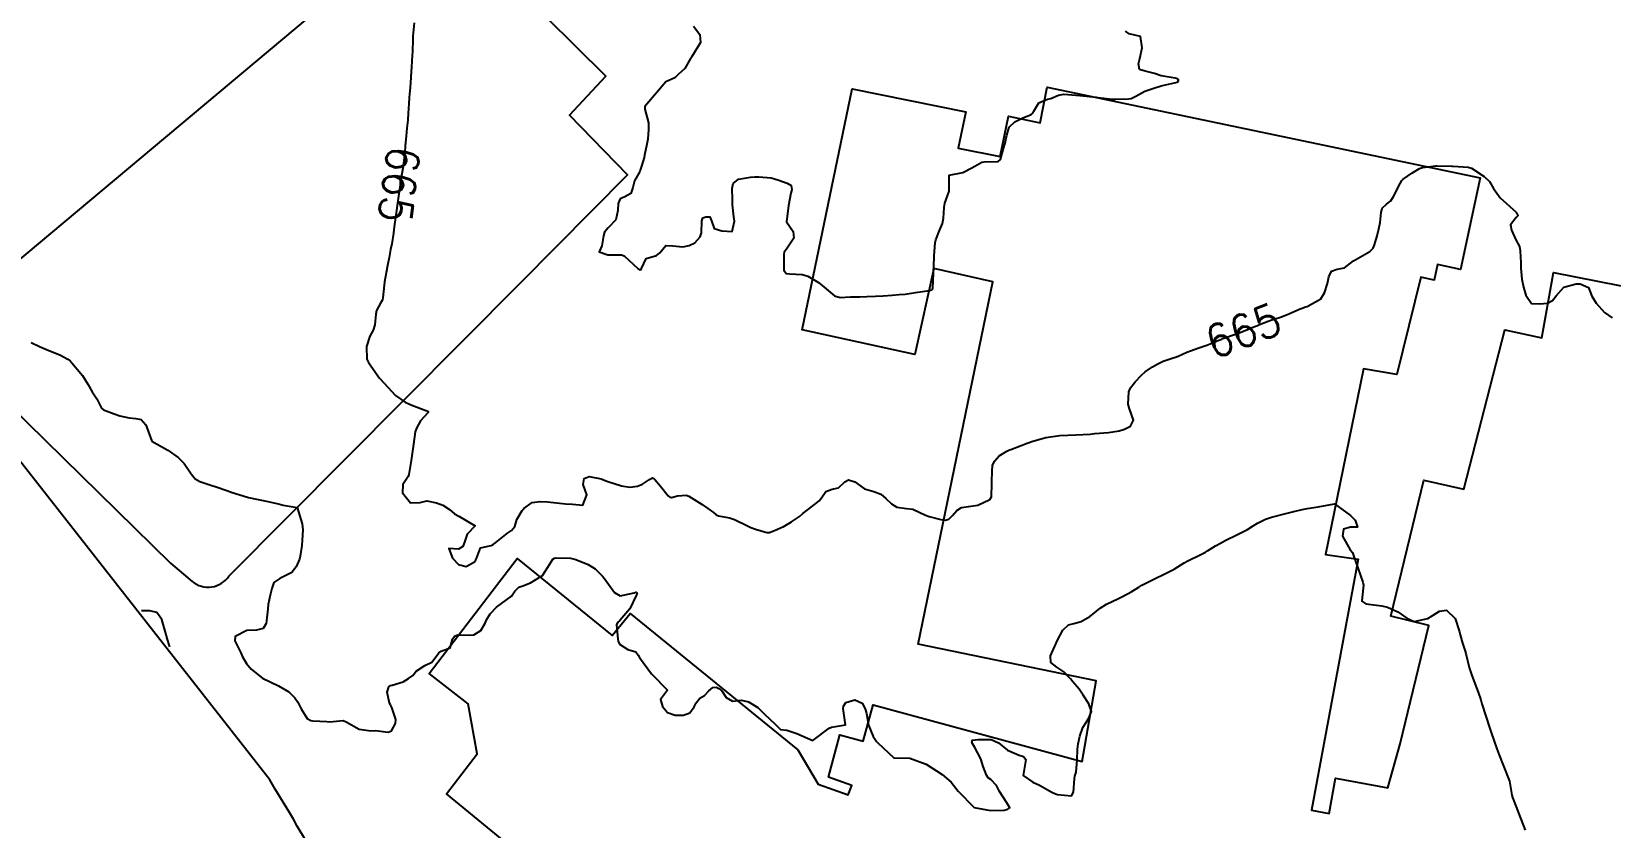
# Model space of a CAD drawing. Header units: metres. Extents: x 292545 to 299085, y 7450245 to 7463078.
# Drawn here: x 295996.8 to 296191.6, y 7457935.9 to 7458034.1 of the extents above; entities that cross this region are included whole.
import ezdxf
from ezdxf.enums import TextEntityAlignment as Align

# ---------------------------------------------------------------- set-up
doc = ezdxf.new("R2010")
doc.units = ezdxf.units.M
doc.linetypes.add('CONTINUO', pattern=[0])
for name, color, linetype in [('Area', 45, 'Continuous'), ('Cotas', 45, 'Continuous'), ('Curvas de Nivel 1m', 11, 'Continuous'), ('Curvas de Nivel 5m', 15, 'Continuous'), ('Edificações', 30, 'Continuous'), ('PLACA_KM', 45, 'Continuous')]:
    doc.layers.add(name, color=color, linetype=linetype)
doc.styles.add('Style-STANDARD', font='STANDARD.shx')

msp = doc.modelspace()

# ---------------------------------------------------------------- linework, layer by layer
at = {"layer": 'Area'}
msp.add_polyline3d([(296030.63, 7457934.28, 671.73), (296029.53, 7457936.05, 672.62), (296029.09, 7457936.9, 672.23), (296028.59, 7457937.74, 673.23), (296026.82, 7457940.62, 670.15), (296026.18, 7457941.77, 667.73), (295995.18, 7457981.33, 666.38)], dxfattribs=at)
at = {"layer": 'Curvas de Nivel 1m', "flags": 128}
for points, elevation in [([(296078.46, 7458034.78), (296079.22, 7458033.76), (296079.31, 7458032.76), (296078.19, 7458030.95), (296078.12, 7458030.86), (296078.07, 7458030.78), (296077.4, 7458029.56), (296076.58, 7458028.8), (296076.36, 7458028.6), (296076.16, 7458028.41), (296075.06, 7458027.91), (296074.14, 7458026.82), (296072.45, 7458024.85), (296072.43, 7458024.54), (296072.89, 7458022.84), (296072.9, 7458022.03), (296072.81, 7458020.84), (296072.71, 7458020.2), (296072.41, 7458018.85), (296072.35, 7458018.55), (296072.03, 7458017.51), (296071.88, 7458017), (296071.82, 7458016.85), (296071.19, 7458015.68), (296070.96, 7458014.86), (296070.72, 7458014.13), (296069.99, 7458013.72), (296069.41, 7458013.45), (296069.14, 7458012.88), (296069.12, 7458012.03), (296068.89, 7458010.89), (296067.94, 7458009.88), (296067.48, 7458009.36), (296067.34, 7458008.91), (296067.15, 7458007.67), (296066.81, 7458006.91), (296067.9, 7458006.57), (296069.57, 7458006.55), (296069.9, 7458006.45), (296071.59, 7458004.85), (296071.88, 7458004.72), (296071.98, 7458004.75), (296072.05, 7458004.85), (296072.63, 7458006.11), (296073.9, 7458006.47), (296074.32, 7458006.82), (296075.03, 7458007.69), (296075.92, 7458007.67), (296077.15, 7458007.55), (296077.92, 7458007.71), (296078.64, 7458008.05), (296079.28, 7458008.77), (296079.44, 7458009.27), (296079.49, 7458010.76), (296079.6, 7458011.12), (296079.96, 7458011.23), (296080.46, 7458011.26), (296080.68, 7458010.75), (296080.99, 7458009.79), (296081.94, 7458009.5), (296083.21, 7458009.45), (296083.53, 7458010.71), (296083.42, 7458011.25), (296083.25, 7458012.72), (296083.26, 7458013.44), (296083.22, 7458014.72), (296083.36, 7458015.36), (296084.01, 7458015.88), (296085.47, 7458016.14), (296086.02, 7458016.18), (296086.51, 7458016.19), (296088.02, 7458016.04), (296088.85, 7458015.81), (296090.01, 7458015.41), (296090.49, 7458015.12), (296090.59, 7458014.63), (296090.45, 7458014.18), (296090.18, 7458012.64), (296089.95, 7458010.64), (296090.74, 7458009.43), (296090.82, 7458008.63), (296089.91, 7458007.25), (296089.66, 7458006.89), (296089.62, 7458006.64), (296089.62, 7458004.91), (296089.62, 7458004.64), (296089.88, 7458004.23), (296090.3, 7458004.21), (296091.88, 7458004.14), (296092.57, 7458003.91), (296093.86, 7458003.15), (296094.56, 7458002.58), (296095.84, 7458001.5), (296096.57, 7458001.29), (296097.84, 7458001.35), (296098.99, 7458001.38), (296099.84, 7458001.41), (296100.91, 7458001.44), (296101.84, 7458001.5), (296102.96, 7458001.59), (296103.84, 7458001.65), (296104.59, 7458001.71), (296105.85, 7458001.9), (296107.58, 7458002.15), (296107.85, 7458002.23), (296107.96, 7458002.32), (296107.99, 7458002.42), (296108.06, 7458004.24), (296108.07, 7458004.42), (296108.14, 7458006.18), (296108.15, 7458006.42), (296108.29, 7458008.05), (296108.37, 7458008.42), (296108.81, 7458009.54), (296109.17, 7458010.41), (296109.29, 7458011.08), (296109.37, 7458012.41), (296109.48, 7458012.91), (296109.99, 7458014.4), (296110.02, 7458016.4), (296111.68, 7458016.73), (296112.03, 7458016.86), (296113.16, 7458017.49), (296114.04, 7458018), (296114.34, 7458018.05), (296116.04, 7458018.09), (296116.33, 7458018.33), (296116.71, 7458019.68), (296116.91, 7458020.32), (296117.11, 7458021.34), (296117.39, 7458022.31), (296118.1, 7458022.96), (296119, 7458023.4), (296120.11, 7458023.89), (296120.34, 7458024.05), (296120.46, 7458024.28), (296121.07, 7458025.33), (296122.14, 7458025.77), (296122.54, 7458025.85), (296123.49, 7458026.24), (296124.14, 7458026.38), (296126.14, 7458026.21), (296128.14, 7458026), (296128.34, 7458025.98), (296130.14, 7458025.78), (296130.52, 7458025.77), (296132.14, 7458025.81), (296132.44, 7458025.84), (296133.04, 7458026.13), (296134.15, 7458026.74), (296135.15, 7458027.1), (296136.16, 7458027.42), (296136.7, 7458027.54), (296138.16, 7458027.87), (296138.32, 7458028.07), (296138.3, 7458028.2), (296138.17, 7458028.29), (296137.89, 7458028.34), (296136.17, 7458028.66), (296135.34, 7458028.93), (296134.17, 7458029.23), (296133.49, 7458029.43), (296133.38, 7458030.12), (296133.54, 7458030.78), (296133.81, 7458032.12), (296133.6, 7458033.49), (296132.23, 7458033.84), (296131.76, 7458034.14)], 664), ([(295996.74, 7457995.74), (295997.77, 7457995.23), (295998.6, 7457994.89), (295999.75, 7457994.42), (296000.25, 7457994.2), (296001.24, 7457993.69), (296001.52, 7457993.46), (296001.74, 7457993.21), (296003.07, 7457991.67), (296003.71, 7457990.6), (296004.26, 7457989.65), (296004.81, 7457988.77), (296005.4, 7457987.64), (296005.67, 7457987.43), (296006.97, 7457986.92), (296007.66, 7457986.7), (296008.84, 7457986.42), (296009.66, 7457986.36), (296010.31, 7457986.24), (296010.86, 7457985.57), (296011.62, 7457983.56), (296013.61, 7457982.44), (296014.87, 7457981.53), (296015.59, 7457980.79), (296016.49, 7457979.51), (296016.97, 7457978.9), (296017.56, 7457978.57), (296018.9, 7457978.14), (296019.56, 7457977.91), (296020.89, 7457977.46), (296021.55, 7457977.23), (296022.9, 7457976.79), (296023.54, 7457976.62), (296024.54, 7457976.41), (296025.54, 7457976.2), (296027.06, 7457975.87), (296027.54, 7457975.74), (296027.83, 7457975.67), (296029.53, 7457975.35), (296030.18, 7457973.34), (296030.23, 7457972.6), (296030.17, 7457971.34), (296030.13, 7457970.69), (296029.94, 7457969.35), (296029.82, 7457968.98), (296029.44, 7457968.05), (296028.91, 7457967.36), (296027.43, 7457966.62), (296026.69, 7457966.12), (296026.42, 7457965.39), (296026.22, 7457964.57), (296025.99, 7457963.39), (296025.92, 7457962.85), (296025.78, 7457961.4), (296025.72, 7457961.04), (296025.35, 7457960.42), (296024.53, 7457960.23), (296023.35, 7457960.17), (296021.92, 7457959.44), (296021.85, 7457958.93), (296022.58, 7457957.43), (296022.82, 7457956.94), (296023.3, 7457956.12), (296023.88, 7457955.41), (296025.28, 7457954.32), (296027.26, 7457953.38), (296028.51, 7457952.61), (296029.25, 7457951.9), (296029.64, 7457951.35), (296030.04, 7457950.54), (296030.77, 7457949.33), (296031.22, 7457949.08), (296031.49, 7457949.05), (296033.22, 7457948.97), (296033.59, 7457948.93), (296035.22, 7457949.09), (296035.59, 7457948.91), (296037.2, 7457948.01), (296038.66, 7457947.79), (296039.2, 7457947.83), (296040.78, 7457947.63), (296041.2, 7457947.8), (296041.69, 7457948.73), (296041.72, 7457949.21), (296041.24, 7457950.7), (296041.06, 7457951.03), (296040.96, 7457951.21), (296040.64, 7457952.6), (296040.86, 7457953.22), (296041.07, 7457953.41), (296041.27, 7457953.46), (296042.61, 7457953.86), (296043.28, 7457954.25), (296043.81, 7457954.65), (296044.25, 7457955.18), (296045.3, 7457955.88), (296046.18, 7457956.28), (296046.83, 7457957.14), (296047.03, 7457957.43), (296047.32, 7457957.64), (296048.41, 7457958.04), (296048.71, 7457959.13), (296048.97, 7457959.49), (296049.34, 7457959.65), (296050.83, 7457959.61), (296051.34, 7457959.66), (296052.23, 7457960.2), (296052.76, 7457961.08), (296052.92, 7457961.52), (296053.37, 7457962.25), (296054.14, 7457963.06), (296055.39, 7457963.97), (296055.99, 7457964.44), (296056.42, 7457965.03), (296056.92, 7457965.52), (296057.41, 7457965.72), (296058.35, 7457966.08), (296059.43, 7457966.75), (296059.59, 7457966.84), (296059.82, 7457966.99), (296060.47, 7457968.02), (296061.11, 7457968.98), (296061.31, 7457969.12), (296061.46, 7457969.15), (296063.28, 7457969.13), (296063.46, 7457969.09), (296063.93, 7457968.95), (296065.45, 7457968.34), (296066.32, 7457967.79), (296067.22, 7457966.9), (296067.43, 7457966.63), (296068.71, 7457964.89), (296069.4, 7457964.48), (296071.15, 7457964.85), (296071.32, 7457964.94), (296071.4, 7457964.92), (296071.47, 7457964.85), (296071.49, 7457964.76), (296071.4, 7457964.51), (296070.61, 7457962.86), (296069.37, 7457961.42), (296069.08, 7457961.17), (296068.96, 7457960.88), (296069.11, 7457959.11), (296069.15, 7457958.88), (296069.33, 7457958.5), (296070.35, 7457957.84), (296071.32, 7457957.56), (296071.63, 7457957.16), (296071.81, 7457956.85), (296073.28, 7457954.83), (296075.26, 7457952.81), (296074.4, 7457951.67), (296074.62, 7457950.82), (296075.23, 7457950.09), (296076.18, 7457949.74), (296077.23, 7457949.74), (296077.99, 7457950.01), (296078.53, 7457950.77), (296078.77, 7457951.25), (296079.25, 7457951.82), (296079.83, 7457952.18), (296080.36, 7457952.75), (296080.85, 7457953.16), (296081.27, 7457953.18), (296081.58, 7457953.05), (296081.95, 7457952.73), (296082.48, 7457951.94), (296083.25, 7457951.46), (296084.37, 7457951.58), (296085.25, 7457951.39), (296086.39, 7457950.68), (296087.23, 7457949.87), (296088.55, 7457948.65), (296088.87, 7457948.3), (296089.21, 7457947.98), (296089.96, 7457947.88), (296091.2, 7457947.47), (296093.19, 7457946.6), (296095.21, 7457948.15), (296095.49, 7457948.28), (296097.21, 7457948.55), (296096.91, 7457950.55), (296096.95, 7457950.85), (296097.25, 7457951.3), (296098.35, 7457951.63), (296099.25, 7457951.22), (296099.64, 7457950.52), (296099.8, 7457949.95), (296100.05, 7457948.51), (296100.62, 7457947.09), (296101.02, 7457946.5), (296101.19, 7457946.32), (296103.16, 7457944.48), (296105.16, 7457944.45), (296107.16, 7457943.68), (296109.14, 7457942.41), (296110.23, 7457941.49), (296111.12, 7457940.38), (296113.09, 7457938.36), (296115.09, 7457937.99), (296116.8, 7457938.03), (296117.09, 7457938.1), (296117.25, 7457938.15), (296117.49, 7457938.31), (296117.1, 7457938.92), (296116.22, 7457940.32), (296115.86, 7457941.06), (296115.14, 7457941.82), (296114.81, 7457942.01), (296114.6, 7457942.34), (296114.21, 7457943.4), (296113.93, 7457944.35), (296113.18, 7457945.75), (296112.8, 7457946.36), (296112.89, 7457946.67), (296113.2, 7457946.7), (296113.56, 7457946.72), (296115.2, 7457946.74), (296116.07, 7457946.32), (296117.18, 7457945.44), (296118.65, 7457944.82), (296119.17, 7457944.62), (296119.47, 7457944.29), (296119.14, 7457942.29), (296120.33, 7457941.46), (296121.13, 7457941.11), (296122.67, 7457940.24), (296123.11, 7457940.05), (296123.38, 7457939.97), (296125.11, 7457939.8), (296125.36, 7457940.22), (296125.47, 7457941.88), (296125.52, 7457942.21), (296125.66, 7457942.72), (296125.8, 7457944.21), (296125.84, 7457945.56), (296125.92, 7457946.21), (296126.12, 7457947.13), (296126.48, 7457948.2), (296127.22, 7457949.38), (296127.57, 7457950.19), (296127.25, 7457951.12), (296126.54, 7457952.2), (296126.03, 7457952.97), (296125.28, 7457953.87), (296124.98, 7457954.22), (296124.17, 7457955.1), (296123.3, 7457955.67), (296122.56, 7457956.25), (296122.52, 7457957.05), (296123.05, 7457958.24), (296123.13, 7457958.44), (296123.34, 7457958.91), (296124.03, 7457960.23), (296124.72, 7457960.87), (296125.37, 7457961.06), (296126.27, 7457961.3), (296127.38, 7457961.93), (296127.53, 7457962.04), (296127.71, 7457962.19), (296128.62, 7457962.95), (296129.4, 7457963.42), (296130.9, 7457964.15), (296131.41, 7457964.39), (296132.54, 7457965), (296133.42, 7457965.55), (296133.77, 7457965.77), (296134.42, 7457966.11), (296135.09, 7457966.44), (296135.43, 7457966.6), (296136.44, 7457967.09), (296137.45, 7457967.59), (296137.76, 7457967.76), (296138.23, 7457968.06), (296138.98, 7457968.54), (296139.46, 7457968.8), (296140.97, 7457969.53), (296141.47, 7457969.77), (296141.63, 7457969.86), (296141.89, 7457970.02), (296142.86, 7457970.62), (296143.48, 7457970.98), (296144.15, 7457971.33), (296145.49, 7457971.98), (296146.81, 7457972.66), (296147.51, 7457973.1), (296148.04, 7457973.42), (296149.05, 7457973.93), (296149.39, 7457974.07), (296149.52, 7457974.1), (296149.76, 7457974.16), (296151.53, 7457974.65), (296152.53, 7457974.89), (296153.54, 7457975.11), (296154.18, 7457975.23), (296155.54, 7457975.46), (296157.54, 7457975.83), (296159.53, 7457974.4), (296160.1, 7457973.8), (296160.37, 7457972.94), (296159.51, 7457972.94), (296158.65, 7457972.68), (296158.54, 7457971.82), (296159.48, 7457970.16), (296159.76, 7457969.81), (296159.94, 7457969.33), (296160.49, 7457967.8), (296161.05, 7457966.17), (296161.12, 7457965.79), (296160.95, 7457964.26), (296160.92, 7457963.79), (296161.4, 7457963.48), (296161.75, 7457963.43), (296163.4, 7457963.23), (296164.09, 7457963.06), (296165.38, 7457962.49), (296166.47, 7457961.73), (296167.37, 7457961.32), (296169.07, 7457961.69), (296169.26, 7457961.81), (296169.38, 7457961.89), (296170.5, 7457962.57), (296171.39, 7457962.68), (296172.44, 7457961.66), (296172.98, 7457960.03), (296173.04, 7457959.65), (296173.34, 7457958.61), (296173.58, 7457957.9), (296173.66, 7457957.65), (296173.79, 7457957.18), (296174.16, 7457955.64), (296174.44, 7457954.78), (296174.88, 7457953.63), (296175.27, 7457952.57), (296175.59, 7457951.62), (296175.75, 7457951.12), (296176.24, 7457949.61), (296176.72, 7457948.1), (296176.88, 7457947.6), (296177.2, 7457946.65), (296177.59, 7457945.6), (296177.84, 7457944.93), (296178.36, 7457943.59), (296179.13, 7457941.58), (296179.43, 7457939.88), (296179.51, 7457939.57), (296179.96, 7457938.42), (296180.29, 7457937.56), (296181.06, 7457935.55)], 666), ([(296013.83, 7457958.19), (296013.48, 7457959.32), (296013.45, 7457959.43), (296013.43, 7457959.54), (296013.35, 7457959.84), (296012.85, 7457961.55), (296012.25, 7457962.43), (296011.37, 7457962.63), (296010.34, 7457962.61)], 666)]:
    msp.add_lwpolyline(points, dxfattribs=dict(at, elevation=elevation))
at = {"layer": 'Curvas de Nivel 5m', "elevation": 665, "flags": 128}
msp.add_lwpolyline([(296043.97, 7458035.18), (296043.84, 7458033.56), (296043.82, 7458033.18), (296043.79, 7458031.6), (296043.76, 7458031.18), (296043.65, 7458029.72), (296043.61, 7458029.19), (296043.55, 7458027.79), (296043.49, 7458027.19), (296043.36, 7458025.96), (296043.31, 7458025.19), (296043.25, 7458024.04), (296043.19, 7458023.19), (296043.08, 7458022.19), (296042.98, 7458021.19), (296042.88, 7458020.02), (296042.83, 7458019.2), (296042.77, 7458018.47), (296042.59, 7458017.2), (296042.28, 7458015.48), (296042.24, 7458015.21), (296041.98, 7458013.21), (296041.73, 7458011.43), (296041.7, 7458011.21), (296041.49, 7458009.66), (296041.43, 7458009.22), (296041.22, 7458007.91), (296041.07, 7458007.22), (296040.89, 7458006.22), (296040.71, 7458005.22), (296040.57, 7458004.53), (296040.34, 7458003.23), (296040.28, 7458002.81), (296040.12, 7458001.23), (296040.07, 7458000.98), (296039.83, 7458000.58), (296039.35, 7457999.7), (296039.25, 7457999.24), (296039.12, 7457997.92), (296038.91, 7457997.24), (296038.51, 7457996.52), (296038.1, 7457995.25), (296038.16, 7457993.67), (296038.34, 7457993.25), (296039.71, 7457991.33), (296039.81, 7457991.23), (296041.69, 7457989.21), (296042.86, 7457988.37), (296043.68, 7457988), (296045.53, 7457987.31), (296045.67, 7457987.24), (296045.73, 7457987.16), (296045.73, 7457987.1), (296045.67, 7457987.04), (296044.77, 7457986.06), (296044.26, 7457985.17), (296044.12, 7457984.69), (296043.89, 7457983.18), (296043.6, 7457981.19), (296043.34, 7457979.43), (296043.23, 7457979.19), (296042.57, 7457978.19), (296042.56, 7457977.2), (296043.53, 7457975.96), (296044.71, 7457975.99), (296045.54, 7457976.2), (296046.76, 7457975.93), (296047.53, 7457975.64), (296048.36, 7457975.13), (296048.98, 7457974.58), (296049.51, 7457974.28), (296051.5, 7457973.09), (296050.52, 7457972.07), (296050.2, 7457971.1), (296050.01, 7457970.57), (296049.47, 7457970.22), (296048.27, 7457970.33), (296048.7, 7457969.13), (296049.45, 7457968.33), (296050.41, 7457968.07), (296051.45, 7457968.66), (296051.61, 7457968.93), (296051.66, 7457969.09), (296052.16, 7457970.39), (296053.48, 7457970.7), (296053.74, 7457970.81), (296054.06, 7457971.06), (296055.49, 7457972.19), (296056, 7457972.54), (296056.42, 7457973.03), (296056.67, 7457973.87), (296057.31, 7457975.02), (296057.42, 7457975.13), (296057.53, 7457975.24), (296058.56, 7457975.98), (296059.54, 7457976.12), (296060.45, 7457976.07), (296061.54, 7457975.93), (296062.66, 7457975.83), (296063.54, 7457975.79), (296064.82, 7457975.64), (296065.29, 7457976.92), (296064.84, 7457978.2), (296064.95, 7457978.93), (296065.58, 7457979.2), (296067.07, 7457978.91), (296067.57, 7457978.69), (296067.89, 7457978.57), (296069.56, 7457978.04), (296070.59, 7457977.89), (296071.56, 7457978.01), (296072.18, 7457978.23), (296073.03, 7457978.84), (296073.39, 7457979.02), (296073.57, 7457978.93), (296073.69, 7457978.83), (296074.4, 7457977.99), (296075.31, 7457976.81), (296075.55, 7457976.63), (296075.75, 7457976.61), (296076.47, 7457976.8), (296077.55, 7457976.88), (296077.89, 7457976.78), (296079.54, 7457975.75), (296080.94, 7457974.74), (296081.25, 7457974.46), (296081.52, 7457974.35), (296082.88, 7457974.08), (296083.51, 7457973.87), (296085.11, 7457973.09), (296085.51, 7457972.92), (296085.67, 7457972.85), (296086.11, 7457972.68), (296087.5, 7457972.29), (296087.85, 7457972.3), (296088.74, 7457972.65), (296089.26, 7457972.89), (296089.51, 7457973), (296090.54, 7457973.6), (296091.52, 7457974.27), (296091.93, 7457974.61), (296093.54, 7457975.88), (296093.95, 7457976.18), (296094.23, 7457976.58), (296094.79, 7457977.34), (296095.56, 7457977.65), (296096.34, 7457977.79), (296097.12, 7457978.55), (296097.58, 7457978.8), (296098.38, 7457978.53), (296099.56, 7457977.67), (296100.71, 7457977.35), (296101.55, 7457977.02), (296102.2, 7457976.49), (296102.88, 7457975.82), (296103.53, 7457975.4), (296104.74, 7457975.25), (296105.53, 7457975.16), (296107.1, 7457974.43), (296107.52, 7457974.24), (296108.98, 7457973.87), (296109.52, 7457973.82), (296109.96, 7457973.95), (296110.41, 7457974.39), (296110.94, 7457974.98), (296111.53, 7457975.38), (296112.39, 7457975.51), (296113.54, 7457975.64), (296115.01, 7457976.34), (296115.21, 7457976.67), (296115.27, 7457978.33), (296115.32, 7457980.07), (296115.33, 7457980.33), (296115.36, 7457980.57), (296115.6, 7457981.08), (296116.19, 7457981.74), (296117.11, 7457982.32), (296117.45, 7457982.47), (296117.62, 7457982.54), (296118.88, 7457983.04), (296119.63, 7457983.32), (296120.34, 7457983.56), (296121.64, 7457983.94), (296121.91, 7457983.99), (296123.64, 7457984.24), (296125.64, 7457984.32), (296127.41, 7457984.42), (296127.65, 7457984.45), (296127.96, 7457984.5), (296129.65, 7457984.62), (296130.97, 7457984.83), (296131.65, 7457985.03), (296132.39, 7457985.4), (296132.73, 7457986.13), (296132.26, 7457987.55), (296132.09, 7457988.14), (296132.18, 7457989.66), (296132.38, 7457990.13), (296132.96, 7457990.89), (296133.73, 7457991.72), (296134.18, 7457992.11), (296135.1, 7457992.74), (296135.75, 7457993.11), (296136.42, 7457993.42), (296137.76, 7457993.87), (296137.91, 7457993.92), (296138.26, 7457994.06), (296139.31, 7457994.52), (296139.77, 7457994.7), (296140.8, 7457995.06), (296141.78, 7457995.4), (296142.22, 7457995.57), (296143.28, 7457996.01), (296143.63, 7457996.16), (296143.79, 7457996.22), (296144.13, 7457996.34), (296145.79, 7457996.94), (296146.54, 7457997.22), (296147.8, 7457997.73), (296147.95, 7457997.8), (296148.31, 7457997.94), (296149.36, 7457998.38), (296149.81, 7457998.53), (296150.87, 7457998.86), (296151.82, 7457999.23), (296152.29, 7457999.43), (296153.33, 7457999.89), (296153.69, 7458000.03), (296153.83, 7458000.09), (296154.16, 7458000.19), (296155.85, 7458001.11), (296156.33, 7458001.85), (296156.7, 7458003), (296156.85, 7458003.84), (296157.2, 7458004.52), (296157.89, 7458004.78), (296158.77, 7458004.94), (296159.9, 7458005.81), (296161.91, 7458006.98), (296162.32, 7458007.38), (296162.48, 7458007.77), (296162.8, 7458008.91), (296163.02, 7458009.77), (296163.17, 7458010.55), (296163.29, 7458011.77), (296163.42, 7458012.32), (296163.98, 7458012.79), (296164.52, 7458013.22), (296164.83, 7458013.75), (296165.64, 7458015.37), (296165.85, 7458015.73), (296166.02, 7458015.88), (296167.11, 7458016.64), (296168.04, 7458017.2), (296168.41, 7458017.33), (296170.04, 7458017.54), (296170.18, 7458017.55), (296172.04, 7458017.51), (296172.2, 7458017.5), (296174.04, 7458017.36), (296174.45, 7458017.23), (296176.02, 7458016.22), (296176.67, 7458015.61), (296177.15, 7458014.75), (296177.99, 7458013.59), (296179.98, 7458011.8), (296180.14, 7458011.57), (296180.16, 7458011.38), (296179.97, 7458011.14), (296179.27, 7458010.27), (296179.4, 7458009.58), (296179.93, 7458008.39), (296180.37, 7458007.57), (296180.45, 7458007.03), (296180.53, 7458005.56), (296180.56, 7458004.89), (296180.67, 7458003.56), (296180.87, 7458002.57), (296181.14, 7458001.56), (296181.84, 7458000.55), (296182.86, 7458000.51), (296183.84, 7458000.58), (296184.46, 7458000.9), (296184.9, 7458001.51), (296185.86, 7458002.57), (296187.37, 7458002.99), (296187.87, 7458002.96), (296188.91, 7458002.51), (296189.32, 7458001.46), (296189.84, 7458000.59), (296190.86, 7457999.44), (296191.82, 7457998.76)], dxfattribs=at)
at = {"layer": 'Edificações'}
msp.add_lwpolyline([(295945.39, 7458035.72), (296013.94, 7457968.48), (296016.6, 7457966.25, 0.447185), (296021.13, 7457966.91), (296057.13, 7458003.15), (296070.32, 7458016.43), (296063.17, 7458023.81), (296067.65, 7458028.61), (296027.07, 7458068.75), (296053.56, 7458095.48), (296044.9, 7458104.37), (296041.96, 7458101.5), (296019.6, 7458123.54), (296002.57, 7458106.78), (295971.14, 7458155.27)], format="xyb", dxfattribs=at)
msp.add_lwpolyline([(296070.29, 7457921.72), (296047.99, 7457940.04), (296051.75, 7457944.95), (296050.67, 7457951.14), (296045.83, 7457954.9), (296056.71, 7457969.08), (296068.42, 7457959.56), (296070.62, 7457962.27), (296091.31, 7457945.46), (296093.84, 7457941.22), (296097.56, 7457939.89), (296097.99, 7457941.07), (296095.13, 7457942.09), (296096.52, 7457947.3), (296099.41, 7457946.52), (296100.61, 7457951.03), (296126.41, 7457944.02), (296128.15, 7457953.97), (296106.16, 7457958.5), (296115.38, 7458003.22), (296108.09, 7458004.87), (296105.76, 7457994.25), (296091.88, 7457997.29), (296098.04, 7458027.06), (296112.04, 7458024.22), (296111.13, 7458019.73), (296116.29, 7458018.69), (296117.32, 7458023.66), (296121.23, 7458022.84), (296122.09, 7458027.23), (296175.52, 7458016.04), (296173.11, 7458004.73), (296170.27, 7458005.34), (296169.86, 7458003.43), (296168.2, 7458003.78), (296165.26, 7457991.8), (296161.12, 7457992.48), (296156.45, 7457969.57), (296160.47, 7457968.99), (296154.7, 7457938.02), (296156.88, 7457937.62), (296157.69, 7457941.97), (296164.14, 7457940.77), (296165.65, 7457946.2), (296169.2, 7457960.81), (296164.49, 7457961.95), (296168.58, 7457978.76), (296173.5, 7457977.65), (296178.55, 7457997.28), (296183.12, 7457996.32), (296184.56, 7458004.38), (296200.67, 7458001.21)], dxfattribs=at)
at = {"layer": 'PLACA_KM', "linetype": 'CONTINUO'}
msp.add_polyline3d([(296141.76, 7458128.75, 0), (295929.4, 7457950.8, 0)], dxfattribs=at)

# ---------------------------------------------------------------- texts
at = {"layer": 'Cotas', "style": 'Style-STANDARD'}
for rotation, p in [(262.4905, (296042.14, 7458015.23, 665)), (21.054, (296146.3, 7457997.19, 665))]:
    msp.add_text('665', height=4, rotation=rotation, dxfattribs=at).set_placement(p, align=Align.MIDDLE_CENTER)

doc.saveas('drawing.dxf')
